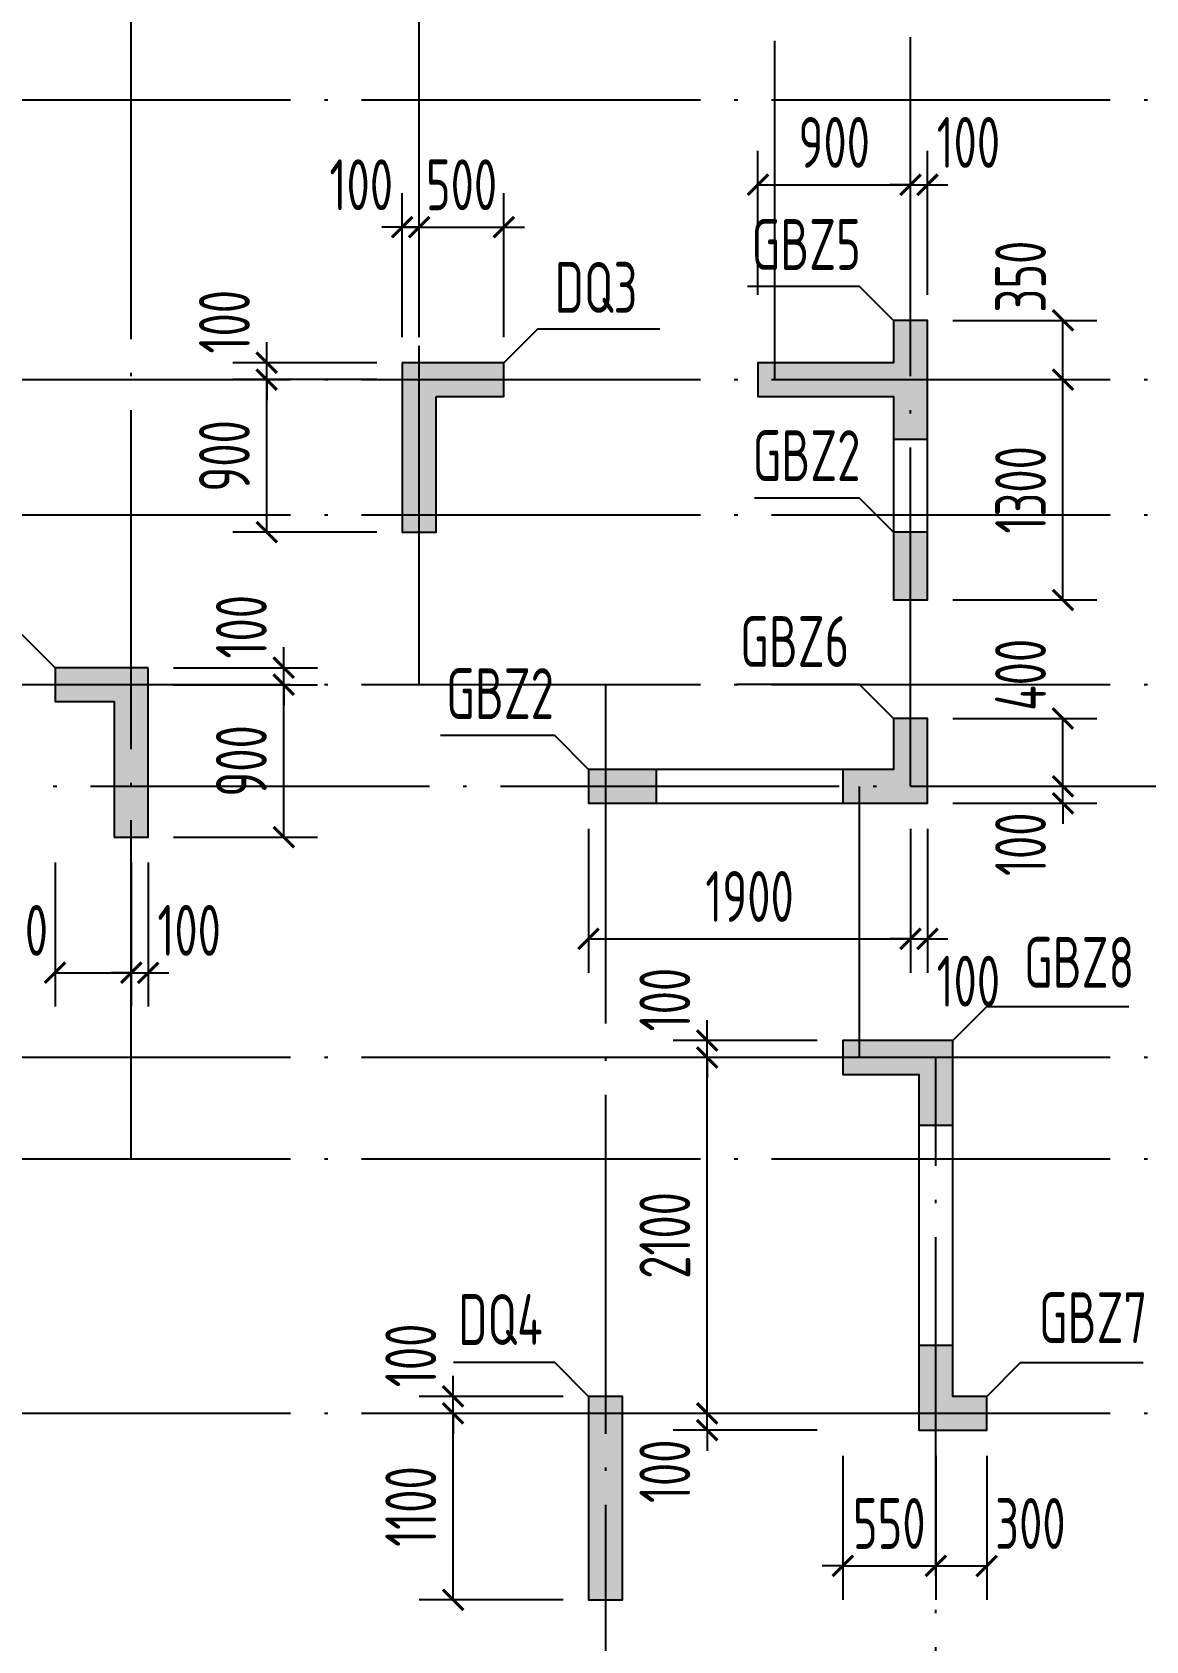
# Model space of a CAD drawing. Extents: x -668857 to 143095, y -247466 to 228182.
# Drawn here: x -321026 to -314451, y 66690 to 76183 of the extents above; entities that cross this region are included whole.
import ezdxf
from ezdxf.enums import TextEntityAlignment as Align

# ---------------------------------------------------------------- set-up
doc = ezdxf.new("R2010")
doc.units = 0
doc.header["$LTSCALE"] = 1000
doc.linetypes.add('DOTE', pattern=[2.42, 2, -0.2, 0.02, -0.2])
doc.layers.get('0').update_dxf_attribs({"linetype": 'CONTINUOUS'})
doc.layers.get('DEFPOINTS').update_dxf_attribs({"linetype": 'CONTINUOUS'})
for name, color, linetype in [('A-DOTE', 10, 'DOTE'), ('S-Q墙实线', 6, 'CONTINUOUS'), ('S-Q墙标注', 3, 'CONTINUOUS'), ('S-X详图填充', 252, 'CONTINUOUS'), ('S-X详图实线', 4, 'CONTINUOUS'), ('S-Z柱编号', 6, 'CONTINUOUS')]:
    doc.layers.add(name, color=color, linetype=linetype)
doc.styles.add('TSSD_REIN', font='tssdeng.shx', dxfattribs={"width": 0.7, "height": 300, "bigfont": 'tssdchn.shx'})
doc.styles.add('结构文字', font='zstxt.shx', dxfattribs={"width": 0.7, "bigfont": 'zshz.shx'})
doc.dimstyles.new('STRUCK', dxfattribs={"dimtxt": 400, "dimasz": 121, "dimexe": 200, "dimexo": 150, "dimgap": 115, "dimtad": 1, "dimdec": 0, "dimdsep": 46, "dimtxsty": '结构文字', "dimblk": 'ARCHTICK', "dimcen": 400, "dimclrd": 3, "dimclre": 3, "dimclrt": 7, "dimadec": 0, "dimazin": 0, "dimtfac": 1, "dimtdec": 0, "dimtix": 1, "dimtmove": 2, "dimatfit": 3, "dimldrblk": '_DIMX', "dimfxl": 0, "dimtolj": 1, "dimtzin": 0, "dimarcsym": 0})

# ---------------------------------------------------------------- blocks, each defined once
blk = doc.blocks.new('20210726.16395156')
at = {"layer": 'A-DOTE'}
for p, q in [((11100, 10900), (11100, 18249.9)), ((12800, 13700), (12800, 18249.9)), ((14900, 15500), (14900, 18249.9)), ((15700, 13100.3), (15700, 18249.9)), ((55600, 17150), (3600, 17150)), ((55600, 15500), (3600, 15500)), ((55600, 14700), (3600, 14700)), ((55600, 13700), (3600, 13700)), ((13900.2, 13700), (13900, 3600)), ((3600, 13100.3), (55600, 13100.3)), ((15400, 11500), (15400, 13100)), ((55600, 11500), (3600, 11500)), ((15850, 3600), (15850, 11500)), ((55600, 10900), (3600, 10900)), ((55600, 9400), (3600, 9400))]:
    blk.add_line(p, q, dxfattribs=at)
blk = doc.blocks.new('_ArchTick')
at = {"color": 0, "linetype": 'ByBlock', "const_width": 0.15}
blk.add_lwpolyline([(-0.5, -0.5), (0.5, 0.5)], dxfattribs=at)
blk = doc.blocks.new('*D1791')
at = {"layer": 'DEFPOINTS', "color": 0}
for p in [(-318540.7, 68032.1), (-317740.7, 68032.1), (-317740.7, 66932.1)]:
    blk.add_point(p, dxfattribs=at)
at = {"layer": 'S-Q墙标注', "color": 3, "lineweight": -2}
for p, q in [((-317890.7, 68032.1), (-318740.7, 68032.1)), ((-318540.7, 66932.1), (-318540.7, 68032.1)), ((-317890.7, 66932.1), (-318740.7, 66932.1))]:
    blk.add_line(p, q, dxfattribs=at)
at = {"layer": 'S-Q墙标注', "color": 3, "lineweight": -2, "xscale": 121, "yscale": 121, "zscale": 121}
for p, rotation in [((-318540.7, 68032.1), 90), ((-318540.7, 66932.1), 270)]:
    blk.add_blockref('_ArchTick', p, dxfattribs=dict(at, rotation=rotation))
at = {"layer": 'S-Q墙标注', "color": 7, "insert": (-318790.7, 67482.1), "char_height": 300, "attachment_point": 5, "rotation": 90, "style": 'TSSD_REIN'}
blk.add_mtext('\\A1;1100', dxfattribs=at)
blk = doc.blocks.new('_DIMX')
blk.add_line((-150, 0), (150, 0))
at = {"const_width": 50}
blk.add_lwpolyline([(-70, -70), (70, 70)], dxfattribs=at)
blk = doc.blocks.new('*D1792')
at = {"layer": 'DEFPOINTS', "color": 0}
for p in [(-318540.7, 68132.1), (-317740.7, 68132.1), (-317740.7, 68032.1)]:
    blk.add_point(p, dxfattribs=at)
at = {"layer": 'S-Q墙标注', "color": 3, "lineweight": -2}
for p, q in [((-318540.7, 68132.1), (-318540.7, 68253.1)), ((-317890.7, 68132.1), (-318740.7, 68132.1)), ((-318540.7, 68032.1), (-318540.7, 68132.1)), ((-317890.7, 68032.1), (-318740.7, 68032.1)), ((-318540.7, 68032.1), (-318540.7, 67911.1))]:
    blk.add_line(p, q, dxfattribs=at)
at = {"layer": 'S-Q墙标注', "color": 3, "lineweight": -2, "xscale": 121, "yscale": 121, "zscale": 121}
for p, rotation in [((-318540.7, 68132.1), 270), ((-318540.7, 68032.1), 90)]:
    blk.add_blockref('_ArchTick', p, dxfattribs=dict(at, rotation=rotation))
at = {"layer": 'S-Q墙标注', "color": 7, "insert": (-318790.7, 68374), "char_height": 300, "attachment_point": 5, "rotation": 90, "style": 'TSSD_REIN'}
blk.add_mtext('\\A1;100', dxfattribs=at)
blk = doc.blocks.new('*D1801')
at = {"layer": 'DEFPOINTS', "color": 0}
for p in [(-320340.7, 72332.1), (-319540.7, 72332.1), (-320340.7, 71432.1)]:
    blk.add_point(p, dxfattribs=at)
at = {"layer": 'S-Q墙标注', "color": 3, "lineweight": -2}
for p, q in [((-320190.7, 72332.1), (-319340.7, 72332.1)), ((-319540.7, 71432.1), (-319540.7, 72332.1)), ((-320190.7, 71432.1), (-319340.7, 71432.1))]:
    blk.add_line(p, q, dxfattribs=at)
at = {"layer": 'S-Q墙标注', "color": 3, "lineweight": -2, "xscale": 121, "yscale": 121, "zscale": 121}
for p, rotation in [((-319540.7, 72332.1), 90), ((-319540.7, 71432.1), 270)]:
    blk.add_blockref('_ArchTick', p, dxfattribs=dict(at, rotation=rotation))
at = {"layer": 'S-Q墙标注', "color": 7, "insert": (-319790.7, 71882.1), "char_height": 300, "attachment_point": 5, "rotation": 90, "style": 'TSSD_REIN'}
blk.add_mtext('\\A1;900', dxfattribs=at)
blk = doc.blocks.new('*D1802')
at = {"layer": 'DEFPOINTS', "color": 0}
for p in [(-320340.7, 72432.1), (-319540.7, 72432.1), (-320340.7, 72332.1)]:
    blk.add_point(p, dxfattribs=at)
at = {"layer": 'S-Q墙标注', "color": 3, "lineweight": -2}
for p, q in [((-319540.7, 72432.1), (-319540.7, 72553.1)), ((-320190.7, 72432.1), (-319340.7, 72432.1)), ((-319540.7, 72332.1), (-319540.7, 72432.1)), ((-320190.7, 72332.1), (-319340.7, 72332.1)), ((-319540.7, 72332.1), (-319540.7, 72211.1))]:
    blk.add_line(p, q, dxfattribs=at)
at = {"layer": 'S-Q墙标注', "color": 3, "lineweight": -2, "xscale": 121, "yscale": 121, "zscale": 121}
for p, rotation in [((-319540.7, 72432.1), 270), ((-319540.7, 72332.1), 90)]:
    blk.add_blockref('_ArchTick', p, dxfattribs=dict(at, rotation=rotation))
at = {"layer": 'S-Q墙标注', "color": 7, "insert": (-319790.7, 72674), "char_height": 300, "attachment_point": 5, "rotation": 90, "style": 'TSSD_REIN'}
blk.add_mtext('\\A1;100', dxfattribs=at)
blk = doc.blocks.new('*D1803')
at = {"layer": 'DEFPOINTS', "color": 0}
for p in [(-320890.6, 71432.1), (-320440.7, 71432.1), (-320440.7, 70632.1)]:
    blk.add_point(p, dxfattribs=at)
at = {"layer": 'S-Q墙标注', "color": 3, "lineweight": -2}
for p, q in [((-320890.6, 71282.1), (-320890.6, 70432.1)), ((-320440.7, 71282.1), (-320440.7, 70432.1)), ((-320890.6, 70632.1), (-320440.7, 70632.1))]:
    blk.add_line(p, q, dxfattribs=at)
at = {"layer": 'S-Q墙标注', "color": 3, "lineweight": -2, "xscale": 121, "yscale": 121, "zscale": 121, "rotation": 180}
blk.add_blockref('_ArchTick', (-320890.6, 70632.1), dxfattribs=at)
at = {"layer": 'S-Q墙标注', "color": 3, "lineweight": -2, "xscale": 121, "yscale": 121, "zscale": 121}
blk.add_blockref('_ArchTick', (-320440.7, 70632.1), dxfattribs=at)
at = {"layer": 'S-Q墙标注', "color": 7, "insert": (-321148.7, 70882.1), "char_height": 300, "attachment_point": 5, "style": 'TSSD_REIN'}
blk.add_mtext('\\A1;450', dxfattribs=at)
blk = doc.blocks.new('*D1804')
at = {"layer": 'DEFPOINTS', "color": 0}
for p in [(-320440.7, 71432.1), (-320340.7, 71432.1), (-320340.7, 70632.1)]:
    blk.add_point(p, dxfattribs=at)
at = {"layer": 'S-Q墙标注', "color": 3, "lineweight": -2}
for p, q in [((-320440.7, 71282.1), (-320440.7, 70432.1)), ((-320340.7, 71282.1), (-320340.7, 70432.1)), ((-320440.7, 70632.1), (-320561.7, 70632.1)), ((-320440.7, 70632.1), (-320340.7, 70632.1)), ((-320340.7, 70632.1), (-320219.7, 70632.1))]:
    blk.add_line(p, q, dxfattribs=at)
at = {"layer": 'S-Q墙标注', "color": 3, "lineweight": -2, "xscale": 121, "yscale": 121, "zscale": 121}
blk.add_blockref('_ArchTick', (-320440.7, 70632.1), dxfattribs=at)
at = {"layer": 'S-Q墙标注', "color": 3, "lineweight": -2, "xscale": 121, "yscale": 121, "zscale": 121, "rotation": 180}
blk.add_blockref('_ArchTick', (-320340.7, 70632.1), dxfattribs=at)
at = {"layer": 'S-Q墙标注', "color": 7, "insert": (-320098.8, 70882.1), "char_height": 300, "attachment_point": 5, "style": 'TSSD_REIN'}
blk.add_mtext('\\A1;100', dxfattribs=at)
blk = doc.blocks.new('*D1805')
at = {"layer": 'DEFPOINTS', "color": 0}
for p in [(-315740.7, 71732.3), (-314940.7, 71732.3), (-315740.7, 71632.3)]:
    blk.add_point(p, dxfattribs=at)
at = {"layer": 'S-Q墙标注', "color": 3, "lineweight": -2}
for p, q in [((-314940.7, 71732.3), (-314940.7, 71853.3)), ((-315590.7, 71732.3), (-314740.7, 71732.3)), ((-314940.7, 71632.3), (-314940.7, 71732.3)), ((-315590.7, 71632.3), (-314740.7, 71632.3)), ((-314940.7, 71632.3), (-314940.7, 71511.3))]:
    blk.add_line(p, q, dxfattribs=at)
at = {"layer": 'S-Q墙标注', "color": 3, "lineweight": -2, "xscale": 121, "yscale": 121, "zscale": 121}
for p, rotation in [((-314940.7, 71732.3), 270), ((-314940.7, 71632.3), 90)]:
    blk.add_blockref('_ArchTick', p, dxfattribs=dict(at, rotation=rotation))
at = {"layer": 'S-Q墙标注', "color": 7, "insert": (-315190.7, 71390.4), "char_height": 300, "attachment_point": 5, "rotation": 90, "style": 'TSSD_REIN'}
blk.add_mtext('\\A1;100', dxfattribs=at)
blk = doc.blocks.new('*D1806')
at = {"layer": 'DEFPOINTS', "color": 0}
for p in [(-315740.7, 72132.3), (-314940.7, 72132.3), (-315740.7, 71732.3)]:
    blk.add_point(p, dxfattribs=at)
at = {"layer": 'S-Q墙标注', "color": 3, "lineweight": -2}
for p, q in [((-315590.7, 72132.3), (-314740.7, 72132.3)), ((-314940.7, 71732.3), (-314940.7, 72132.3)), ((-315590.7, 71732.3), (-314740.7, 71732.3))]:
    blk.add_line(p, q, dxfattribs=at)
at = {"layer": 'S-Q墙标注', "color": 3, "lineweight": -2, "xscale": 121, "yscale": 121, "zscale": 121}
for p, rotation in [((-314940.7, 72132.3), 90), ((-314940.7, 71732.3), 270)]:
    blk.add_blockref('_ArchTick', p, dxfattribs=dict(at, rotation=rotation))
at = {"layer": 'S-Q墙标注', "color": 7, "insert": (-315190.7, 72390.4), "char_height": 300, "attachment_point": 5, "rotation": 90, "style": 'TSSD_REIN'}
blk.add_mtext('\\A1;400', dxfattribs=at)
blk = doc.blocks.new('*D1807')
at = {"layer": 'DEFPOINTS', "color": 0}
for p in [(-317740.7, 71632.3), (-315840.7, 71632.3), (-315840.7, 70832.3)]:
    blk.add_point(p, dxfattribs=at)
at = {"layer": 'S-Q墙标注', "color": 3, "lineweight": -2}
for p, q in [((-317740.7, 71482.3), (-317740.7, 70632.3)), ((-315840.7, 71482.3), (-315840.7, 70632.3)), ((-317740.7, 70832.3), (-315840.7, 70832.3))]:
    blk.add_line(p, q, dxfattribs=at)
at = {"layer": 'S-Q墙标注', "color": 3, "lineweight": -2, "xscale": 121, "yscale": 121, "zscale": 121, "rotation": 180}
blk.add_blockref('_ArchTick', (-317740.7, 70832.3), dxfattribs=at)
at = {"layer": 'S-Q墙标注', "color": 3, "lineweight": -2, "xscale": 121, "yscale": 121, "zscale": 121}
blk.add_blockref('_ArchTick', (-315840.7, 70832.3), dxfattribs=at)
at = {"layer": 'S-Q墙标注', "color": 7, "insert": (-316790.7, 71082.3), "char_height": 300, "attachment_point": 5, "style": 'TSSD_REIN'}
blk.add_mtext('\\A1;1900', dxfattribs=at)
blk = doc.blocks.new('*D1808')
at = {"layer": 'DEFPOINTS', "color": 0}
for p in [(-315840.7, 71632.3), (-315740.7, 71632.3), (-315740.7, 70832.3)]:
    blk.add_point(p, dxfattribs=at)
at = {"layer": 'S-Q墙标注', "color": 3, "lineweight": -2}
for p, q in [((-315840.7, 71482.3), (-315840.7, 70632.3)), ((-315740.7, 71482.3), (-315740.7, 70632.3)), ((-315840.7, 70832.3), (-315961.7, 70832.3)), ((-315840.7, 70832.3), (-315740.7, 70832.3)), ((-315740.7, 70832.3), (-315619.7, 70832.3))]:
    blk.add_line(p, q, dxfattribs=at)
at = {"layer": 'S-Q墙标注', "color": 3, "lineweight": -2, "xscale": 121, "yscale": 121, "zscale": 121}
blk.add_blockref('_ArchTick', (-315840.7, 70832.3), dxfattribs=at)
at = {"layer": 'S-Q墙标注', "color": 3, "lineweight": -2, "xscale": 121, "yscale": 121, "zscale": 121, "rotation": 180}
blk.add_blockref('_ArchTick', (-315740.7, 70832.3), dxfattribs=at)
at = {"layer": 'S-Q墙标注', "color": 7, "insert": (-315498.8, 70582.3), "char_height": 300, "attachment_point": 5, "style": 'TSSD_REIN'}
blk.add_mtext('\\A1;100', dxfattribs=at)
blk = doc.blocks.new('*D1809')
at = {"layer": 'DEFPOINTS', "color": 0}
for p in [(-319640.7, 74132.1), (-318840.7, 74132.1), (-318840.7, 73232.1)]:
    blk.add_point(p, dxfattribs=at)
at = {"layer": 'S-Q墙标注', "color": 3, "lineweight": -2}
for p, q in [((-318990.7, 74132.1), (-319840.7, 74132.1)), ((-319640.7, 73232.1), (-319640.7, 74132.1)), ((-318990.7, 73232.1), (-319840.7, 73232.1))]:
    blk.add_line(p, q, dxfattribs=at)
at = {"layer": 'S-Q墙标注', "color": 3, "lineweight": -2, "xscale": 121, "yscale": 121, "zscale": 121}
for p, rotation in [((-319640.7, 74132.1), 90), ((-319640.7, 73232.1), 270)]:
    blk.add_blockref('_ArchTick', p, dxfattribs=dict(at, rotation=rotation))
at = {"layer": 'S-Q墙标注', "color": 7, "insert": (-319890.7, 73682.1), "char_height": 300, "attachment_point": 5, "rotation": 90, "style": 'TSSD_REIN'}
blk.add_mtext('\\A1;900', dxfattribs=at)
blk = doc.blocks.new('*D1810')
at = {"layer": 'DEFPOINTS', "color": 0}
for p in [(-319640.7, 74232.1), (-318840.7, 74232.1), (-318840.7, 74132.1)]:
    blk.add_point(p, dxfattribs=at)
at = {"layer": 'S-Q墙标注', "color": 3, "lineweight": -2}
for p, q in [((-319640.7, 74232.1), (-319640.7, 74353.1)), ((-318990.7, 74232.1), (-319840.7, 74232.1)), ((-319640.7, 74132.1), (-319640.7, 74232.1)), ((-318990.7, 74132.1), (-319840.7, 74132.1)), ((-319640.7, 74132.1), (-319640.7, 74011.1))]:
    blk.add_line(p, q, dxfattribs=at)
at = {"layer": 'S-Q墙标注', "color": 3, "lineweight": -2, "xscale": 121, "yscale": 121, "zscale": 121}
for p, rotation in [((-319640.7, 74232.1), 270), ((-319640.7, 74132.1), 90)]:
    blk.add_blockref('_ArchTick', p, dxfattribs=dict(at, rotation=rotation))
at = {"layer": 'S-Q墙标注', "color": 7, "insert": (-319890.7, 74474), "char_height": 300, "attachment_point": 5, "rotation": 90, "style": 'TSSD_REIN'}
blk.add_mtext('\\A1;100', dxfattribs=at)
blk = doc.blocks.new('*D1811')
at = {"layer": 'DEFPOINTS', "color": 0}
for p in [(-318740.7, 75032.1), (-318840.7, 74232.1), (-318740.7, 74232.1)]:
    blk.add_point(p, dxfattribs=at)
at = {"layer": 'S-Q墙标注', "color": 3, "lineweight": -2}
for p, q in [((-318840.7, 74382.1), (-318840.7, 75232.1)), ((-318740.7, 74382.1), (-318740.7, 75232.1)), ((-318840.7, 75032.1), (-318961.7, 75032.1)), ((-318840.7, 75032.1), (-318740.7, 75032.1)), ((-318740.7, 75032.1), (-318619.7, 75032.1))]:
    blk.add_line(p, q, dxfattribs=at)
at = {"layer": 'S-Q墙标注', "color": 3, "lineweight": -2, "xscale": 121, "yscale": 121, "zscale": 121}
blk.add_blockref('_ArchTick', (-318840.7, 75032.1), dxfattribs=at)
at = {"layer": 'S-Q墙标注', "color": 3, "lineweight": -2, "xscale": 121, "yscale": 121, "zscale": 121, "rotation": 180}
blk.add_blockref('_ArchTick', (-318740.7, 75032.1), dxfattribs=at)
at = {"layer": 'S-Q墙标注', "color": 7, "insert": (-319082.7, 75282.1), "char_height": 300, "attachment_point": 5, "style": 'TSSD_REIN'}
blk.add_mtext('\\A1;100', dxfattribs=at)
blk = doc.blocks.new('*D1812')
at = {"layer": 'DEFPOINTS', "color": 0}
for p in [(-318240.8, 75032.1), (-318740.7, 74232.1), (-318240.8, 74232.1)]:
    blk.add_point(p, dxfattribs=at)
at = {"layer": 'S-Q墙标注', "color": 3, "lineweight": -2}
for p, q in [((-318740.7, 74382.1), (-318740.7, 75232.1)), ((-318240.8, 74382.1), (-318240.8, 75232.1)), ((-318740.7, 75032.1), (-318861.7, 75032.1)), ((-318740.7, 75032.1), (-318240.8, 75032.1)), ((-318240.8, 75032.1), (-318119.8, 75032.1))]:
    blk.add_line(p, q, dxfattribs=at)
at = {"layer": 'S-Q墙标注', "color": 3, "lineweight": -2, "xscale": 121, "yscale": 121, "zscale": 121}
blk.add_blockref('_ArchTick', (-318740.7, 75032.1), dxfattribs=at)
at = {"layer": 'S-Q墙标注', "color": 3, "lineweight": -2, "xscale": 121, "yscale": 121, "zscale": 121, "rotation": 180}
blk.add_blockref('_ArchTick', (-318240.8, 75032.1), dxfattribs=at)
at = {"layer": 'S-Q墙标注', "color": 7, "insert": (-318490.8, 75282.1), "char_height": 300, "attachment_point": 5, "style": 'TSSD_REIN'}
blk.add_mtext('\\A1;500', dxfattribs=at)
blk = doc.blocks.new('*D1813')
at = {"layer": 'DEFPOINTS', "color": 0}
for p in [(-317040.8, 68032.1), (-316240.8, 68032.1), (-316240.8, 67932.1)]:
    blk.add_point(p, dxfattribs=at)
at = {"layer": 'S-Q墙标注', "color": 3, "lineweight": -2}
for p, q in [((-317040.8, 68032.1), (-317040.8, 68153.1)), ((-316390.8, 68032.1), (-317240.8, 68032.1)), ((-317040.8, 67932.1), (-317040.8, 68032.1)), ((-316390.8, 67932.1), (-317240.8, 67932.1)), ((-317040.8, 67932.1), (-317040.8, 67811.1))]:
    blk.add_line(p, q, dxfattribs=at)
at = {"layer": 'S-Q墙标注', "color": 3, "lineweight": -2, "xscale": 121, "yscale": 121, "zscale": 121}
for p, rotation in [((-317040.8, 68032.1), 270), ((-317040.8, 67932.1), 90)]:
    blk.add_blockref('_ArchTick', p, dxfattribs=dict(at, rotation=rotation))
at = {"layer": 'S-Q墙标注', "color": 7, "insert": (-317290.8, 67690.2), "char_height": 300, "attachment_point": 5, "rotation": 90, "style": 'TSSD_REIN'}
blk.add_mtext('\\A1;100', dxfattribs=at)
blk = doc.blocks.new('*D1814')
at = {"layer": 'DEFPOINTS', "color": 0}
for p in [(-317040.8, 70132.1), (-316240.8, 70132.1), (-316240.8, 68032.1)]:
    blk.add_point(p, dxfattribs=at)
at = {"layer": 'S-Q墙标注', "color": 3, "lineweight": -2}
for p, q in [((-316390.8, 70132.1), (-317240.8, 70132.1)), ((-317040.8, 68032.1), (-317040.8, 70132.1)), ((-316390.8, 68032.1), (-317240.8, 68032.1))]:
    blk.add_line(p, q, dxfattribs=at)
at = {"layer": 'S-Q墙标注', "color": 3, "lineweight": -2, "xscale": 121, "yscale": 121, "zscale": 121}
for p, rotation in [((-317040.8, 70132.1), 90), ((-317040.8, 68032.1), 270)]:
    blk.add_blockref('_ArchTick', p, dxfattribs=dict(at, rotation=rotation))
at = {"layer": 'S-Q墙标注', "color": 7, "insert": (-317290.8, 69082.1), "char_height": 300, "attachment_point": 5, "rotation": 90, "style": 'TSSD_REIN'}
blk.add_mtext('\\A1;2100', dxfattribs=at)
blk = doc.blocks.new('*D1815')
at = {"layer": 'DEFPOINTS', "color": 0}
for p in [(-317040.8, 70232.1), (-316240.8, 70232.1), (-316240.8, 70132.1)]:
    blk.add_point(p, dxfattribs=at)
at = {"layer": 'S-Q墙标注', "color": 3, "lineweight": -2}
for p, q in [((-317040.8, 70232.1), (-317040.8, 70353.1)), ((-316390.8, 70232.1), (-317240.8, 70232.1)), ((-317040.8, 70132.1), (-317040.8, 70232.1)), ((-316390.8, 70132.1), (-317240.8, 70132.1)), ((-317040.8, 70132.1), (-317040.8, 70011.1))]:
    blk.add_line(p, q, dxfattribs=at)
at = {"layer": 'S-Q墙标注', "color": 3, "lineweight": -2, "xscale": 121, "yscale": 121, "zscale": 121}
for p, rotation in [((-317040.8, 70232.1), 270), ((-317040.8, 70132.1), 90)]:
    blk.add_blockref('_ArchTick', p, dxfattribs=dict(at, rotation=rotation))
at = {"layer": 'S-Q墙标注', "color": 7, "insert": (-317290.8, 70474), "char_height": 300, "attachment_point": 5, "rotation": 90, "style": 'TSSD_REIN'}
blk.add_mtext('\\A1;100', dxfattribs=at)
blk = doc.blocks.new('*D1324')
at = {"layer": 'DEFPOINTS', "color": 0}
for p in [(-316240.7, 67932.2), (-315690.7, 67932.1), (-315690.7, 67132.1)]:
    blk.add_point(p, dxfattribs=at)
at = {"layer": 'S-Q墙标注', "color": 3, "lineweight": -2}
for p, q in [((-316240.7, 67782.2), (-316240.7, 66932.1)), ((-315690.7, 67782.1), (-315690.7, 66932.1)), ((-316240.7, 67132.1), (-316361.7, 67132.1)), ((-316240.7, 67132.1), (-315690.7, 67132.1)), ((-315690.7, 67132.1), (-315569.7, 67132.1))]:
    blk.add_line(p, q, dxfattribs=at)
at = {"layer": 'S-Q墙标注', "color": 3, "lineweight": -2, "xscale": 121, "yscale": 121, "zscale": 121}
blk.add_blockref('_ArchTick', (-316240.7, 67132.1), dxfattribs=at)
at = {"layer": 'S-Q墙标注', "color": 3, "lineweight": -2, "xscale": 121, "yscale": 121, "zscale": 121, "rotation": 180}
blk.add_blockref('_ArchTick', (-315690.7, 67132.1), dxfattribs=at)
at = {"layer": 'S-Q墙标注', "color": 7, "insert": (-315965.7, 67382.1), "char_height": 300, "attachment_point": 5, "style": 'TSSD_REIN'}
blk.add_mtext('\\A1;550', dxfattribs=at)
blk = doc.blocks.new('*D1325')
at = {"layer": 'DEFPOINTS', "color": 0}
for p in [(-315690.7, 67932.1), (-315390.7, 67932.1), (-315390.7, 67132.1)]:
    blk.add_point(p, dxfattribs=at)
at = {"layer": 'S-Q墙标注', "color": 3, "lineweight": -2}
for p, q in [((-315690.7, 67782.1), (-315690.7, 66932.1)), ((-315390.7, 67782.1), (-315390.7, 66932.1)), ((-315690.7, 67132.1), (-315390.7, 67132.1))]:
    blk.add_line(p, q, dxfattribs=at)
at = {"layer": 'S-Q墙标注', "color": 3, "lineweight": -2, "xscale": 121, "yscale": 121, "zscale": 121, "rotation": 180}
blk.add_blockref('_ArchTick', (-315690.7, 67132.1), dxfattribs=at)
at = {"layer": 'S-Q墙标注', "color": 3, "lineweight": -2, "xscale": 121, "yscale": 121, "zscale": 121}
blk.add_blockref('_ArchTick', (-315390.7, 67132.1), dxfattribs=at)
at = {"layer": 'S-Q墙标注', "color": 7, "insert": (-315132.6, 67382.1), "char_height": 300, "attachment_point": 5, "style": 'TSSD_REIN'}
blk.add_mtext('\\A1;300', dxfattribs=at)
blk = doc.blocks.new('*D1265')
at = {"layer": 'DEFPOINTS', "color": 0}
for p in [(-315740.7, 74132.1), (-314940.7, 74132.1), (-315740.7, 72832.1)]:
    blk.add_point(p, dxfattribs=at)
at = {"layer": 'S-Q墙标注', "color": 3, "lineweight": -2}
for p, q in [((-315590.7, 74132.1), (-314740.7, 74132.1)), ((-314940.7, 72832.1), (-314940.7, 74132.1)), ((-315590.7, 72832.1), (-314740.7, 72832.1))]:
    blk.add_line(p, q, dxfattribs=at)
at = {"layer": 'S-Q墙标注', "color": 3, "lineweight": -2, "xscale": 121, "yscale": 121, "zscale": 121}
for p, rotation in [((-314940.7, 74132.1), 90), ((-314940.7, 72832.1), 270)]:
    blk.add_blockref('_ArchTick', p, dxfattribs=dict(at, rotation=rotation))
at = {"layer": 'S-Q墙标注', "color": 7, "insert": (-315190.7, 73482.1), "char_height": 300, "attachment_point": 5, "rotation": 90, "style": 'TSSD_REIN'}
blk.add_mtext('\\A1;1300', dxfattribs=at)
blk = doc.blocks.new('*D1266')
at = {"layer": 'DEFPOINTS', "color": 0}
for p in [(-315740.7, 74482.1), (-314940.7, 74482.1), (-315740.7, 74132.1)]:
    blk.add_point(p, dxfattribs=at)
at = {"layer": 'S-Q墙标注', "color": 3, "lineweight": -2}
for p, q in [((-315590.7, 74482.1), (-314740.7, 74482.1)), ((-314940.7, 74132.1), (-314940.7, 74482.1)), ((-315590.7, 74132.1), (-314740.7, 74132.1))]:
    blk.add_line(p, q, dxfattribs=at)
at = {"layer": 'S-Q墙标注', "color": 3, "lineweight": -2, "xscale": 121, "yscale": 121, "zscale": 121}
for p, rotation in [((-314940.7, 74482.1), 90), ((-314940.7, 74132.1), 270)]:
    blk.add_blockref('_ArchTick', p, dxfattribs=dict(at, rotation=rotation))
at = {"layer": 'S-Q墙标注', "color": 7, "insert": (-315190.7, 74740.2), "char_height": 300, "attachment_point": 5, "rotation": 90, "style": 'TSSD_REIN'}
blk.add_mtext('\\A1;350', dxfattribs=at)
blk = doc.blocks.new('*D1267')
at = {"layer": 'DEFPOINTS', "color": 0}
for p in [(-315840.7, 75282.1), (-316740.9, 74482.1), (-315840.7, 74482.1)]:
    blk.add_point(p, dxfattribs=at)
at = {"layer": 'S-Q墙标注', "color": 3, "lineweight": -2}
for p, q in [((-316740.9, 74632.1), (-316740.9, 75482.1)), ((-315840.7, 74632.1), (-315840.7, 75482.1)), ((-316740.9, 75282.1), (-315840.7, 75282.1))]:
    blk.add_line(p, q, dxfattribs=at)
at = {"layer": 'S-Q墙标注', "color": 3, "lineweight": -2, "xscale": 121, "yscale": 121, "zscale": 121, "rotation": 180}
blk.add_blockref('_ArchTick', (-316740.9, 75282.1), dxfattribs=at)
at = {"layer": 'S-Q墙标注', "color": 3, "lineweight": -2, "xscale": 121, "yscale": 121, "zscale": 121}
blk.add_blockref('_ArchTick', (-315840.7, 75282.1), dxfattribs=at)
at = {"layer": 'S-Q墙标注', "color": 7, "insert": (-316290.8, 75532.1), "char_height": 300, "attachment_point": 5, "style": 'TSSD_REIN'}
blk.add_mtext('\\A1;900', dxfattribs=at)
blk = doc.blocks.new('*D1268')
at = {"layer": 'DEFPOINTS', "color": 0}
for p in [(-315740.7, 75282.1), (-315840.7, 74482.1), (-315740.7, 74482.1)]:
    blk.add_point(p, dxfattribs=at)
at = {"layer": 'S-Q墙标注', "color": 3, "lineweight": -2}
for p, q in [((-315840.7, 74632.1), (-315840.7, 75482.1)), ((-315740.7, 74632.1), (-315740.7, 75482.1)), ((-315840.7, 75282.1), (-315961.7, 75282.1)), ((-315840.7, 75282.1), (-315740.7, 75282.1)), ((-315740.7, 75282.1), (-315619.7, 75282.1))]:
    blk.add_line(p, q, dxfattribs=at)
at = {"layer": 'S-Q墙标注', "color": 3, "lineweight": -2, "xscale": 121, "yscale": 121, "zscale": 121}
blk.add_blockref('_ArchTick', (-315840.7, 75282.1), dxfattribs=at)
at = {"layer": 'S-Q墙标注', "color": 3, "lineweight": -2, "xscale": 121, "yscale": 121, "zscale": 121, "rotation": 180}
blk.add_blockref('_ArchTick', (-315740.7, 75282.1), dxfattribs=at)
at = {"layer": 'S-Q墙标注', "color": 7, "insert": (-315498.8, 75532.1), "char_height": 300, "attachment_point": 5, "style": 'TSSD_REIN'}
blk.add_mtext('\\A1;100', dxfattribs=at)

msp = doc.modelspace()

# ---------------------------------------------------------------- hatches: boundary and pattern name
at = {"layer": 'S-X详图填充'}
h = msp.add_hatch(color=256, dxfattribs=at)
h.dxf.hatch_style = 1
h.paths.add_polyline_path([(-315940.73, 73781.62), (-315740.73, 73781.62), (-315740.73, 74482.08), (-315940.73, 74482.08), (-315940.73, 74232.08), (-316740.86, 74232.08), (-316740.86, 74032.08), (-315940.73, 74032.08)])
h = msp.add_hatch(color=256, dxfattribs=at)
h.dxf.hatch_style = 1
h.paths.add_polyline_path([(-318640.73, 74032.08), (-318240.82, 74032.08), (-318240.82, 74232.08), (-318840.73, 74232.08), (-318840.73, 73232.08), (-318640.73, 73232.08)])
h = msp.add_hatch(color=256, dxfattribs=at)
h.dxf.hatch_style = 1
h.paths.add_polyline_path([(-315740.73, 73232.08), (-315940.73, 73232.08), (-315940.73, 72832.08), (-315740.73, 72832.08)])
h = msp.add_hatch(color=256, dxfattribs=at)
h.dxf.hatch_style = 1
h.paths.add_polyline_path([(-320340.72, 72432.08), (-320890.64, 72432.08), (-320890.64, 72232.08), (-320540.72, 72232.08), (-320540.72, 71432.08), (-320340.72, 71432.08)])
h = msp.add_hatch(color=256, dxfattribs=at)
h.dxf.hatch_style = 1
h.paths.add_polyline_path([(-316240.73, 71832.35), (-316240.73, 71632.35), (-315740.73, 71632.35), (-315740.73, 72132.35), (-315940.73, 72132.35), (-315940.73, 71832.35)])
h = msp.add_hatch(color=256, dxfattribs=at)
h.dxf.hatch_style = 1
h.paths.add_polyline_path([(-317340.73, 71632.35), (-317340.73, 71832.35), (-317740.73, 71832.35), (-317740.73, 71632.35)])
h = msp.add_hatch(color=256, dxfattribs=at)
h.dxf.hatch_style = 1
h.paths.add_polyline_path([(-315790.73, 69732.08), (-315590.73, 69732.08), (-315590.73, 70232.08), (-316240.8, 70232.08), (-316240.8, 70032.08), (-315790.73, 70032.08)])
h = msp.add_hatch(color=256, dxfattribs=at)
h.dxf.hatch_style = 1
h.paths.add_polyline_path([(-315590.73, 68432.08), (-315790.73, 68432.08), (-315790.73, 67932.08), (-315390.73, 67932.08), (-315390.73, 68132.08), (-315590.73, 68132.08)])
h = msp.add_hatch(color=256, dxfattribs=at)
h.dxf.hatch_style = 1
h.paths.add_polyline_path([(-317540.63, 66932.08), (-317540.72, 68132.08), (-317740.72, 68132.08), (-317740.63, 66932.08)])

# ---------------------------------------------------------------- linework, layer by layer
at = {"layer": 'S-Q墙实线'}
msp.add_lwpolyline([(-315740.73, 74132.08), (-315740.73, 74482.08), (-315940.73, 74482.08), (-315940.73, 74232.08), (-316740.86, 74232.08), (-316740.86, 74032.08), (-315940.73, 74032.08), (-315940.73, 72832.08), (-315740.73, 72832.08), (-315740.73, 74132.08)], dxfattribs=at)
for points in [[(-318640.73, 74032.08), (-318240.82, 74032.08), (-318240.82, 74232.08), (-318840.73, 74232.08), (-318840.73, 73232.08), (-318640.73, 73232.08)], [(-320340.72, 72432.08), (-320890.64, 72432.08), (-320890.64, 72232.08), (-320540.72, 72232.08), (-320540.72, 71432.08), (-320340.72, 71432.08)], [(-317740.73, 71632.35), (-316140.8, 71632.35), (-315740.73, 71632.35), (-315740.73, 72132.35), (-315940.73, 72132.35), (-315940.73, 71832.35), (-316140.8, 71832.35), (-317740.73, 71832.35)], [(-315590.73, 68132.08), (-315590.73, 70232.08), (-316240.8, 70232.08), (-316240.8, 70032.08), (-315790.73, 70032.08), (-315790.73, 67932.08), (-315390.73, 67932.08), (-315390.73, 68132.08)], [(-317540.72, 66932.08), (-317540.72, 68132.08), (-317740.72, 68132.08), (-317740.72, 66932.08)]]:
    msp.add_lwpolyline(points, close=True, dxfattribs=at)
at = {"layer": 'S-X详图实线'}
for points in [[(-315940.73, 73781.62), (-315740.73, 73781.62), (-315740.73, 74482.08), (-315940.73, 74482.08), (-315940.73, 74232.08), (-316740.86, 74232.08), (-316740.86, 74032.08), (-315940.73, 74032.08), (-315940.73, 74032.08)], [(-318640.73, 74032.08), (-318240.82, 74032.08), (-318240.82, 74232.08), (-318840.73, 74232.08), (-318840.73, 73232.08), (-318640.73, 73232.08), (-318640.73, 74032.08)], [(-315740.73, 73232.08), (-315940.73, 73232.08), (-315940.73, 72832.08), (-315740.73, 72832.08), (-315740.73, 73232.08)], [(-320340.72, 72432.08), (-320890.64, 72432.08), (-320890.64, 72232.08), (-320540.72, 72232.08), (-320540.72, 71432.08), (-320340.72, 71432.08), (-320340.72, 72432.08)], [(-316240.73, 71832.35), (-316240.73, 71632.35), (-315740.73, 71632.35), (-315740.73, 72132.35), (-315940.73, 72132.35), (-315940.73, 71832.35), (-316240.73, 71832.35)], [(-317340.73, 71632.35), (-317340.73, 71832.35), (-317740.73, 71832.35), (-317740.73, 71632.35), (-317340.73, 71632.35)], [(-315790.73, 69732.08), (-315590.73, 69732.08), (-315590.73, 70232.08), (-316240.8, 70232.08), (-316240.8, 70032.08), (-315790.73, 70032.08), (-315790.73, 69732.08)], [(-315590.73, 68432.08), (-315790.73, 68432.08), (-315790.73, 67932.08), (-315390.73, 67932.08), (-315390.73, 68132.08), (-315590.73, 68132.08), (-315590.73, 68432.08)], [(-317740.63, 66932.08), (-317540.63, 66932.08), (-317540.72, 68132.08), (-317740.72, 68132.08), (-317740.63, 66932.08)]]:
    msp.add_lwpolyline(points, close=True, dxfattribs=at)
at = {"layer": 'S-Z柱编号', "color": 7}
for points in [[(-315940.73, 74482.08), (-316140.73, 74682.08), (-316802.34, 74682.08)], [(-318240.82, 74232.08), (-318040.82, 74432.08), (-317319.28, 74432.08)], [(-315940.73, 73232.08), (-316140.73, 73432.08), (-316760.82, 73432.08)], [(-320890.64, 72432.08), (-321090.64, 72632.08), (-321719.06, 72632.08)], [(-315940.73, 72132.35), (-316140.73, 72332.35), (-316865.34, 72332.35)], [(-317740.73, 71832.35), (-317940.73, 72032.35), (-318615.13, 72032.35)], [(-315590.73, 70232.08), (-315390.73, 70432.08), (-314550.73, 70432.08)], [(-317740.49, 68132.08), (-317940.49, 68332.08), (-318538, 68332.08)], [(-315390.73, 68132.08), (-315190.73, 68332.08), (-314466.08, 68332.08)]]:
    msp.add_lwpolyline(points, dxfattribs=at)

# ---------------------------------------------------------------- block references
at = {"layer": 'A-DOTE'}
msp.add_blockref('20210726.16395156', (-331540.73, 58632.03), dxfattribs=at)

# ---------------------------------------------------------------- texts
at = {"layer": 'S-Z柱编号', "color": 7, "style": 'TSSD_REIN', "width": 0.7}
for s, p in [('GBZ5', (-316779.07, 74689.83)), ('DQ3', (-317940.82, 74436.52)), ('GBZ2', (-316772.41, 73443.79)), ('GBZ6', (-316846.5, 72346.56)), ('GBZ2', (-318581.87, 72039.48)), ('GBZ8', (-315170.44, 70453.3)), ('DQ4', (-318510.22, 68345.78)), ('GBZ7', (-315082.25, 68357.05))]:
    msp.add_text(s, height=300, dxfattribs=at).set_placement(p, align=Align.BOTTOM_LEFT)

# ---------------------------------------------------------------- dimensions: what is measured, and where the dimension line sits
at = {"layer": 'S-Q墙标注'}
for base, p1, p2, picture, middle in [((-315840.74, 75282.08), (-316740.86, 74482.08), (-315840.74, 74482.08), '*D1267', (-316290.8, 75532.08)), ((-318240.82, 75032.08), (-318740.73, 74232.08), (-318240.82, 74232.08), '*D1812', (-318490.77, 75282.08)), ((-315840.73, 70832.35), (-317740.73, 71632.35), (-315840.73, 71632.35), '*D1807', (-316790.73, 71082.35)), ((-315690.72, 67132.05), (-316240.73, 67932.19), (-315690.72, 67932.05), '*D1324', (-315965.73, 67382.05))]:
    dim = msp.add_linear_dim(base=base, p1=p1, p2=p2, dimstyle='STRUCK', override={"dimtxt": 300, "dimgap": 100, "dimtxsty": 'TSSD_REIN'}, dxfattribs=at)
    dim.commit()
    dim.dimension.update_dxf_attribs({"geometry": picture, "text_midpoint": middle})
for base, p1, p2, picture, middle in [((-315740.73, 75282.08), (-315840.74, 74482.08), (-315740.73, 74482.08), '*D1268', (-315498.81, 75532.08)), ((-318740.73, 75032.08), (-318840.73, 74232.08), (-318740.73, 74232.08), '*D1811', (-319082.66, 75282.08)), ((-315740.73, 70832.35), (-315840.73, 71632.35), (-315740.73, 71632.35), '*D1808', (-315498.81, 70582.35)), ((-320440.73, 70632.08), (-320890.64, 71432.08), (-320440.73, 71432.08), '*D1803', (-321148.72, 70882.08)), ((-320340.72, 70632.08), (-320440.73, 71432.08), (-320340.72, 71432.08), '*D1804', (-320098.8, 70882.08)), ((-315390.72, 67132.05), (-315690.72, 67932.05), (-315390.72, 67932.05), '*D1325', (-315132.64, 67382.05))]:
    dim = msp.add_linear_dim(base=base, p1=p1, p2=p2, dimstyle='STRUCK', override={"dimtxt": 300, "dimgap": 100, "dimtxsty": 'TSSD_REIN'}, dxfattribs=at)
    dim.commit()
    dim.dimension.update_dxf_attribs({"geometry": picture, "text_midpoint": middle, "dimtype": 160})
for base, p1, p2, picture, middle in [((-314940.73, 74482.08), (-315740.73, 74132.08), (-315740.73, 74482.08), '*D1266', (-315190.73, 74740.15)), ((-319640.73, 74232.08), (-318840.73, 74132.08), (-318840.73, 74232.08), '*D1810', (-319890.73, 74474)), ((-319540.72, 72432.08), (-320340.72, 72332.08), (-320340.72, 72432.08), '*D1802', (-319790.72, 72674)), ((-314940.73, 72132.35), (-315740.73, 71732.35), (-315740.73, 72132.35), '*D1806', (-315190.73, 72390.42)), ((-314940.73, 71732.35), (-315740.73, 71632.35), (-315740.73, 71732.35), '*D1805', (-315190.73, 71390.42)), ((-317040.8, 70232.08), (-316240.8, 70132.08), (-316240.8, 70232.08), '*D1815', (-317290.8, 70474)), ((-318540.72, 68132.08), (-317740.72, 68032.08), (-317740.72, 68132.08), '*D1792', (-318790.72, 68374)), ((-317040.8, 68032.08), (-316240.8, 67932.08), (-316240.8, 68032.08), '*D1813', (-317290.8, 67690.15))]:
    dim = msp.add_linear_dim(base=base, p1=p1, p2=p2, angle=90, dimstyle='STRUCK', override={"dimtxt": 300, "dimgap": 100, "dimtxsty": 'TSSD_REIN'}, dxfattribs=at)
    dim.commit()
    dim.dimension.update_dxf_attribs({"geometry": picture, "text_midpoint": middle, "dimtype": 160})
for base, p1, p2, picture, middle in [((-319640.73, 74132.08), (-318840.73, 73232.08), (-318840.73, 74132.08), '*D1809', (-319890.73, 73682.08)), ((-314940.73, 74132.08), (-315740.73, 72832.08), (-315740.73, 74132.08), '*D1265', (-315190.73, 73482.08)), ((-319540.72, 72332.08), (-320340.72, 71432.08), (-320340.72, 72332.08), '*D1801', (-319790.72, 71882.08)), ((-317040.8, 70132.08), (-316240.8, 68032.08), (-316240.8, 70132.08), '*D1814', (-317290.8, 69082.08)), ((-318540.72, 68032.08), (-317740.72, 66932.08), (-317740.72, 68032.08), '*D1791', (-318790.72, 67482.08))]:
    dim = msp.add_linear_dim(base=base, p1=p1, p2=p2, angle=90, dimstyle='STRUCK', override={"dimtxt": 300, "dimgap": 100, "dimtxsty": 'TSSD_REIN'}, dxfattribs=at)
    dim.commit()
    dim.dimension.update_dxf_attribs({"geometry": picture, "text_midpoint": middle})

doc.saveas('drawing.dxf')
